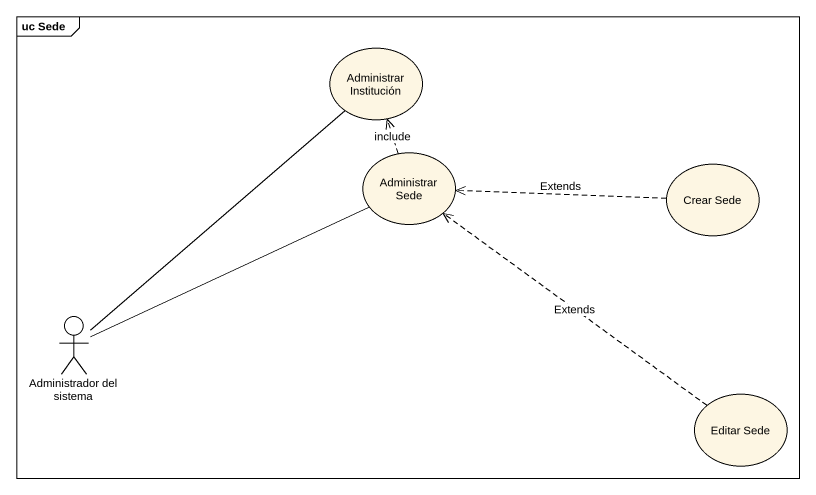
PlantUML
@startuml
mainframe uc Sede
usecase "Administrar Institución" as Administrar_Institución
usecase "Administrar Sede" as Administrar_Sede
usecase "Crear Sede" as Crear_Sede
actor "Administrador del sistema" as Administrador_del_sistema
usecase "Editar Sede" as Editar_Sede
Administrar_Sede .up.> Administrar_Institución : include
Crear_Sede .left.> Administrar_Sede : Extends
Administrador_del_sistema -up- Administrar_Institución
Administrador_del_sistema -right- Administrar_Sede
Editar_Sede .up.> Administrar_Sede : Extends
@enduml
